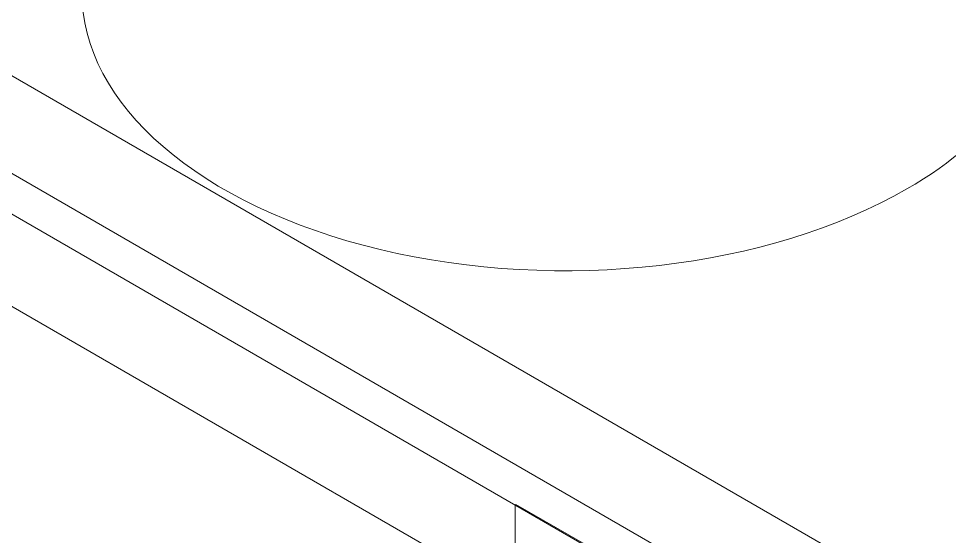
# Model space of a CAD drawing. Header units: millimetres. Extents: x -312439 to 477422, y -331570 to 212570.
# Drawn here: x 398898 to 399403, y 92155 to 92436 of the extents above; entities that cross this region are included whole.
import ezdxf

# ---------------------------------------------------------------- set-up
doc = ezdxf.new("R2010")
doc.units = ezdxf.units.MM

msp = doc.modelspace()

# ---------------------------------------------------------------- linework, layer by layer
at = {"color": 0, "linetype": 'Continuous', "lineweight": 0, "extrusion": (8.40036e-17, 0.816497, 0.57735)}
for p, q in [((396133.995, 93923.7), (400139.045, 91611.383)), ((400204.005, 91648.888), (398235.398, 92785.464)), ((400158.1, 91622.385), (398189.493, 92758.96)), ((400095.738, 91586.38), (398170.438, 92697.953)), ((399167.917, 92172.564), (399167.484, 92172.314)), ((399167.484, 92172.314), (399167.484, 91751.779)), ((399211.224, 92147.561), (399167.917, 92172.564))]:
    msp.add_line(p, q, dxfattribs=at)
at = {"color": 0, "linetype": 'Continuous', "lineweight": 0}
for start_param, end_param in [(3.1415927, 5.4977871), (5.4977871, 6.2831853)]:
    msp.add_ellipse((399194.589, 92450.662), major_axis=(262.225, 0), ratio=0.5773503, start_param=start_param, end_param=end_param, dxfattribs=at)

doc.saveas('drawing.dxf')
